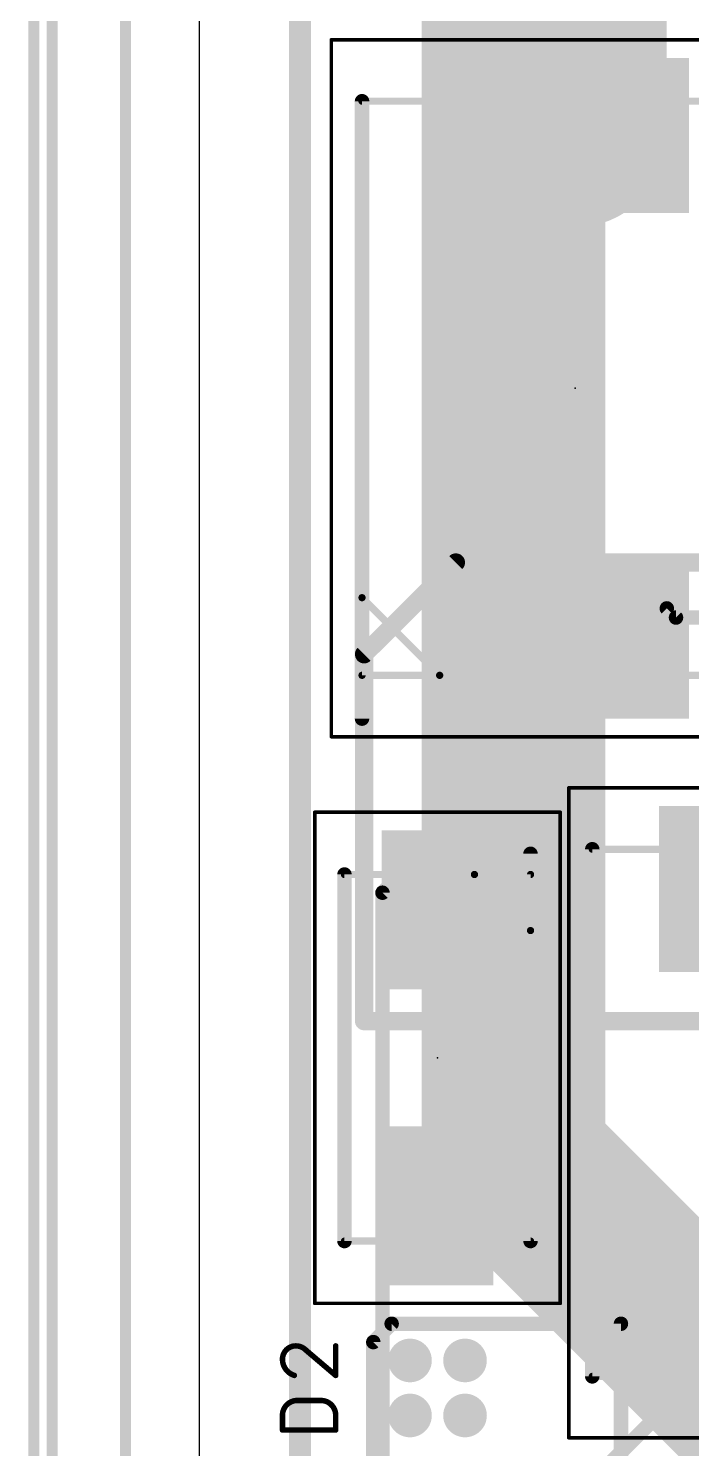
# Model space of a CAD drawing. Extents: x -2.4 to 71.8, y -0.8 to 95.3.
# Drawn here: x -2.36 to 6.82, y 19.1 to 38.77 of the extents above; entities that cross this region are included whole.
import ezdxf

# ---------------------------------------------------------------- set-up
doc = ezdxf.new("R2010")
doc.units = 0
for name, color, linetype in [('1', 12, 'CONTINUOUS'), ('15', 30, 'CONTINUOUS'), ('16', 132, 'CONTINUOUS'), ('18', 110, 'CONTINUOUS'), ('2', 41, 'CONTINUOUS'), ('20', 31, 'CONTINUOUS'), ('21', 253, 'CONTINUOUS'), ('23', 53, 'CONTINUOUS'), ('25', 253, 'CONTINUOUS'), ('51', 253, 'CONTINUOUS')]:
    doc.layers.add(name, color=color, linetype=linetype)

# ---------------------------------------------------------------- blocks, each defined once
blk = doc.blocks.new('RECT')
blk.add_solid([(-0.5, -0.5), (0.5, -0.5), (-0.5, 0.5), (0.5, 0.5)])
blk = doc.blocks.new('ROUNDV')
at = {"const_width": 0.5}
blk.add_lwpolyline([(0, -0.25, 1), (0, 0.25, 1), (0, -0.25)], format="xyb", dxfattribs=at)

msp = doc.modelspace()

# ---------------------------------------------------------------- linework, layer by layer
at = {"layer": '1'}
for points, const_width in [([(-2.032, 94.996), (-2.032, -0.762)], 0.1524), ([(5.207, 40.168), (5.207, 37.282)], 2.54), ([(3.556, 31.369), (2.286, 30.099)], 0.254), ([(6.985, 31.369), (3.556, 31.369)], 0.254), ([(2.286, 30.099), (2.286, 25.019)], 0.254), ([(2.286, 25.019), (9.398, 25.019)], 0.254), ([(2.413, 20.574), (2.667, 20.828)], 0.2), ([(2.667, 20.828), (5.842, 20.828)], 0.2), ([(5.842, 20.828), (5.842, 16.129)], 0.2), ([(2.413, 17.018), (2.413, 20.574)], 0.2)]:
    msp.add_lwpolyline(points, dxfattribs=dict(at, const_width=const_width))
for points, const_width in [([(4.572, 37.282, 1), (5.842, 37.282)], 1.27), ([(3.556, 31.4325, 1), (3.556, 31.3055)], 0.127), ([(3.6009, 31.3241, 1), (3.5111, 31.4139)], 0.127), ([(2.3495, 30.099, 1), (2.2225, 30.099)], 0.127), ([(2.2411, 30.1439, 1), (2.3309, 30.0541)], 0.127), ([(2.286, 25.0825, 1), (2.286, 24.9555)], 0.127), ([(2.2225, 25.019, 1), (2.3495, 25.019)], 0.127), ([(2.667, 20.878, 1), (2.667, 20.778)], 0.1), ([(2.7024, 20.7926, 1), (2.6316, 20.8634)], 0.1), ([(5.892, 20.828, 1), (5.792, 20.828)], 0.1), ([(5.842, 20.778, 1), (5.842, 20.878)], 0.1), ([(2.3776, 20.6094, 1), (2.4484, 20.5386)], 0.1), ([(2.463, 20.574, 1), (2.363, 20.574)], 0.1)]:
    msp.add_lwpolyline(points, format="xyb", dxfattribs=dict(at, const_width=const_width))
at = {"layer": '15', "const_width": 0.1524}
msp.add_lwpolyline([(-2.286, 95.25), (-2.286, -0.635)], dxfattribs=at)
at = {"layer": '16'}
for points, const_width in [([(-1.016, 94.996), (-1.016, -0.762)], 0.1524), ([(1.397, 41.529), (1.397, 16.891)], 0.3048), ([(6.477, 30.734), (2.54, 26.797)], 0.2), ([(6.604, 30.607), (6.477, 30.734)], 0.2), ([(9.779, 30.607), (6.604, 30.607)], 0.2), ([(2.54, 26.797), (2.54, 18.542)], 0.2), ([(5.334, 18.542), (9.779, 22.987)], 0.2)]:
    msp.add_lwpolyline(points, dxfattribs=dict(at, const_width=const_width))
at = {"layer": '16', "const_width": 0.1}
for points in [[(6.5124, 30.7694, 1), (6.4416, 30.6986)], [(6.5124, 30.6986, 1), (6.4416, 30.7694)], [(6.604, 30.657, 1), (6.604, 30.557)], [(6.5686, 30.5716, 1), (6.6394, 30.6424)], [(2.5046, 26.8324, 1), (2.5754, 26.7616)], [(2.59, 26.797, 1), (2.49, 26.797)]]:
    msp.add_lwpolyline(points, format="xyb", dxfattribs=at)
at = {"layer": '2'}
for points, const_width in [([(-2.032, 95.25), (-2.032, -0.508)], 0.1524), ([(4.354, 41.021), (4.354, 23.078)], 2.54), ([(4.354, 23.078), (10.033, 17.399)], 2.54)]:
    msp.add_lwpolyline(points, dxfattribs=dict(at, const_width=const_width))
at = {"layer": '2', "const_width": 1.27}
for points in [[(4.803, 23.527, 1), (3.905, 22.629)], [(3.719, 23.078, 1), (4.989, 23.078)]]:
    msp.add_lwpolyline(points, format="xyb", dxfattribs=at)
at = {"layer": '20'}
msp.add_line((0, 50), (0, 0), dxfattribs=at)
at = {"layer": '21', "const_width": 0.2}
for points in [[(2.257, 37.757), (2.257, 29.207)], [(4.59, 21.973), (4.59, 27.336)], [(5.445, 27.399), (5.445, 20.099)], [(2.014, 27.049), (2.014, 21.973)]]:
    msp.add_lwpolyline(points, dxfattribs=at)
at = {"layer": '21', "const_width": 0.1}
for points in [[(2.307, 37.757, 1), (2.207, 37.757)], [(2.207, 29.207, 1), (2.307, 29.207)], [(4.64, 27.336, 1), (4.54, 27.336)], [(5.495, 27.399, 1), (5.395, 27.399)], [(2.064, 27.049, 1), (1.964, 27.049)], [(1.964, 21.973, 1), (2.064, 21.973)], [(4.54, 21.973, 1), (4.64, 21.973)], [(5.395, 20.099, 1), (5.495, 20.099)]]:
    msp.add_lwpolyline(points, format="xyb", dxfattribs=at)
at = {"layer": '23'}
for p in [(5.207, 33.782), (3.302, 24.511)]:
    msp.add_point(p, dxfattribs=at)
at = {"layer": '25'}
for points, const_width in [([(1.3398, 20.5216, 0.4142), (1.1557, 20.3374)], 0.0762), ([(1.4831, 20.4602, 0.2053), (1.3398, 20.5216)], 0.0762), ([(1.3398, 20.5406, 1), (1.3399, 20.5025)], 0.0381), ([(1.3398, 20.5025, 1), (1.3398, 20.5406)], 0.0381), ([(1.4954, 20.4747, 1), (1.4707, 20.4457)], 0.0381), ([(1.4693, 20.447, 1), (1.4969, 20.4733)], 0.0381), ([(1.9114, 20.5216, 1), (1.8733, 20.5216)], 0.0381), ([(1.1557, 20.3374, 0.3252), (1.3194, 20.1123)], 0.0762), ([(1.1747, 20.3374, 1), (1.1367, 20.3374)], 0.0381), ([(1.1366, 20.3374, 1), (1.1747, 20.3374)], 0.0381), ([(1.3135, 20.0942, 1), (1.3253, 20.1305)], 0.0381), ([(1.8733, 20.1123, 1), (1.9114, 20.1123)], 0.0381), ([(1.88, 20.0978, 1), (1.9046, 20.1269)], 0.0381), ([(1.3603, 19.7657, 0.4142), (1.1557, 19.561)], 0.0762), ([(1.3603, 19.7847, 1), (1.3603, 19.7466)], 0.0381), ([(1.3603, 19.7466, 1), (1.3603, 19.7847)], 0.0381), ([(1.8923, 19.561, 0.4142), (1.6877, 19.7657)], 0.0762), ([(1.6877, 19.7847, 1), (1.6877, 19.7466)], 0.0381), ([(1.6877, 19.7466, 1), (1.6877, 19.7847)], 0.0381), ([(1.1747, 19.561, 1), (1.1366, 19.561)], 0.0381), ([(1.1366, 19.561, 1), (1.1747, 19.561)], 0.0381), ([(1.9114, 19.561, 1), (1.8733, 19.561)], 0.0381), ([(1.8733, 19.561, 1), (1.9113, 19.561)], 0.0381), ([(1.1557, 19.3755, 1), (1.1557, 19.3374)], 0.0381), ([(1.1366, 19.3564, 1), (1.1747, 19.3564)], 0.0381), ([(1.8733, 19.3564, 1), (1.9114, 19.3564)], 0.0381), ([(1.8923, 19.3374, 1), (1.8923, 19.3755)], 0.0381)]:
    msp.add_lwpolyline(points, format="xyb", dxfattribs=dict(at, const_width=const_width))
at = {"layer": '25', "const_width": 0.0762}
for points in [[(1.4831, 20.4602), (1.8923, 20.1123)], [(1.8923, 20.1123), (1.8923, 20.5216)], [(1.3603, 19.7657), (1.6877, 19.7657)], [(1.1557, 19.3564), (1.1557, 19.561)], [(1.8923, 19.561), (1.8923, 19.3564)], [(1.8923, 19.3564), (1.1557, 19.3564)]]:
    msp.add_lwpolyline(points, dxfattribs=at)
at = {"layer": '51'}
for points, const_width in [([(1.832, 28.957), (1.832, 38.607)], 0.05), ([(1.832, 38.607), (8.582, 38.607)], 0.05), ([(2.257, 30.882), (2.257, 37.757)], 0.1), ([(2.257, 37.757), (8.157, 37.757)], 0.1), ([(2.257, 29.807), (2.257, 30.882)], 0.1), ([(3.332, 29.807), (2.257, 30.882)], 0.1), ([(3.332, 29.807), (2.257, 29.807)], 0.1), ([(8.157, 29.807), (3.332, 29.807)], 0.1), ([(8.582, 28.957), (1.832, 28.957)], 0.05), ([(5.12, 19.249), (5.12, 28.249)], 0.05), ([(5.12, 28.249), (10.12, 28.249)], 0.05), ([(1.602, 21.111), (1.602, 27.911)], 0.05), ([(1.602, 27.911), (5.002, 27.911)], 0.05), ([(5.002, 27.911), (5.002, 21.111)], 0.05), ([(5.445, 20.099), (5.445, 27.399)], 0.1), ([(5.445, 27.399), (9.795, 27.399)], 0.1), ([(2.014, 21.973), (2.014, 27.049)], 0.1), ([(2.014, 27.049), (3.814, 27.049)], 0.1), ([(3.814, 27.049), (4.59, 27.049)], 0.1), ([(3.814, 27.049), (4.59, 26.273)], 0.1), ([(4.59, 27.049), (4.59, 26.273)], 0.1), ([(4.59, 26.273), (4.59, 21.973)], 0.1), ([(4.59, 21.973), (2.014, 21.973)], 0.1), ([(5.002, 21.111), (1.602, 21.111)], 0.05), ([(9.795, 20.099), (5.445, 20.099)], 0.1), ([(10.12, 19.249), (5.12, 19.249)], 0.05)]:
    msp.add_lwpolyline(points, dxfattribs=dict(at, const_width=const_width))
for points, const_width in [([(1.8445, 38.607, 1), (1.8195, 38.607)], 0.025), ([(1.832, 38.6195, 1), (1.832, 38.5945)], 0.025), ([(2.282, 37.757, 1), (2.232, 37.757)], 0.05), ([(2.257, 37.782, 1), (2.257, 37.732)], 0.05), ([(2.282, 30.882, 1), (2.232, 30.882)], 0.05), ([(2.2747, 30.8997, 1), (2.2393, 30.8643)], 0.05), ([(2.232, 30.882, 1), (2.282, 30.882)], 0.05), ([(2.257, 29.832, 1), (2.257, 29.782)], 0.05), ([(2.232, 29.807, 1), (2.282, 29.807)], 0.05), ([(3.332, 29.832, 1), (3.332, 29.782)], 0.05), ([(3.3143, 29.7893, 1), (3.3497, 29.8247)], 0.05), ([(3.332, 29.782, 1), (3.332, 29.832)], 0.05), ([(1.832, 28.9695, 1), (1.832, 28.9445)], 0.025), ([(1.8195, 28.957, 1), (1.8445, 28.957)], 0.025), ([(5.1325, 28.249, 1), (5.1075, 28.249)], 0.025), ([(5.12, 28.2615, 1), (5.12, 28.2365)], 0.025), ([(1.6145, 27.911, 1), (1.5895, 27.911)], 0.025), ([(1.602, 27.9235, 1), (1.602, 27.8985)], 0.025), ([(5.0145, 27.911, 1), (4.9895, 27.911)], 0.025), ([(5.002, 27.8985, 1), (5.002, 27.9235)], 0.025), ([(5.47, 27.399, 1), (5.42, 27.399)], 0.05), ([(5.445, 27.424, 1), (5.445, 27.374)], 0.05), ([(2.039, 27.049, 1), (1.989, 27.049)], 0.05), ([(2.014, 27.074, 1), (2.014, 27.024)], 0.05), ([(3.814, 27.074, 1), (3.814, 27.024)], 0.05), ([(3.8317, 27.0667, 1), (3.7963, 27.0313)], 0.05), ([(3.814, 27.024, 1), (3.814, 27.074)], 0.05), ([(4.615, 27.049, 1), (4.565, 27.049)], 0.05), ([(4.59, 27.024, 1), (4.59, 27.074)], 0.05), ([(4.615, 26.273, 1), (4.565, 26.273)], 0.05), ([(4.565, 26.273, 1), (4.615, 26.273)], 0.05), ([(4.5723, 26.2553, 1), (4.6077, 26.2907)], 0.05), ([(2.014, 21.998, 1), (2.014, 21.948)], 0.05), ([(1.989, 21.973, 1), (2.039, 21.973)], 0.05), ([(4.565, 21.973, 1), (4.615, 21.973)], 0.05), ([(4.59, 21.948, 1), (4.59, 21.998)], 0.05), ([(1.602, 21.1235, 1), (1.602, 21.0985)], 0.025), ([(1.5895, 21.111, 1), (1.6145, 21.111)], 0.025), ([(4.9895, 21.111, 1), (5.0145, 21.111)], 0.025), ([(5.002, 21.0985, 1), (5.002, 21.1235)], 0.025), ([(5.445, 20.124, 1), (5.445, 20.074)], 0.05), ([(5.42, 20.099, 1), (5.47, 20.099)], 0.05), ([(5.12, 19.2615, 1), (5.12, 19.2365)], 0.025), ([(5.1075, 19.249, 1), (5.1325, 19.249)], 0.025)]:
    msp.add_lwpolyline(points, format="xyb", dxfattribs=dict(at, const_width=const_width))

# ---------------------------------------------------------------- block references
at = {"layer": '1'}
for p, xscale, yscale, rotation in [((5.207, 37.282), 3.15, 2.15, 180), ((5.207, 30.282), 3.15, 2.15, 180), ((3.302, 26.561), 2.2, 1.55, 270), ((3.302, 22.461), 2.2, 1.55, 270)]:
    msp.add_blockref('RECT', p, dxfattribs=dict(at, xscale=xscale, yscale=yscale, rotation=rotation))
at = {"layer": '1', "xscale": 2.5, "yscale": 2.3}
for p in [(7.62, 26.849), (7.62, 20.649)]:
    msp.add_blockref('RECT', p, dxfattribs=at)
at = {"layer": '18', "xscale": 0.604, "yscale": 0.604}
for p in [(2.921, 20.32), (2.921, 20.32), (3.683, 20.32), (3.683, 20.32), (2.921, 19.558), (2.921, 19.558), (3.683, 19.558), (3.683, 19.558)]:
    msp.add_blockref('ROUNDV', p, dxfattribs=at)

doc.saveas('drawing.dxf')
